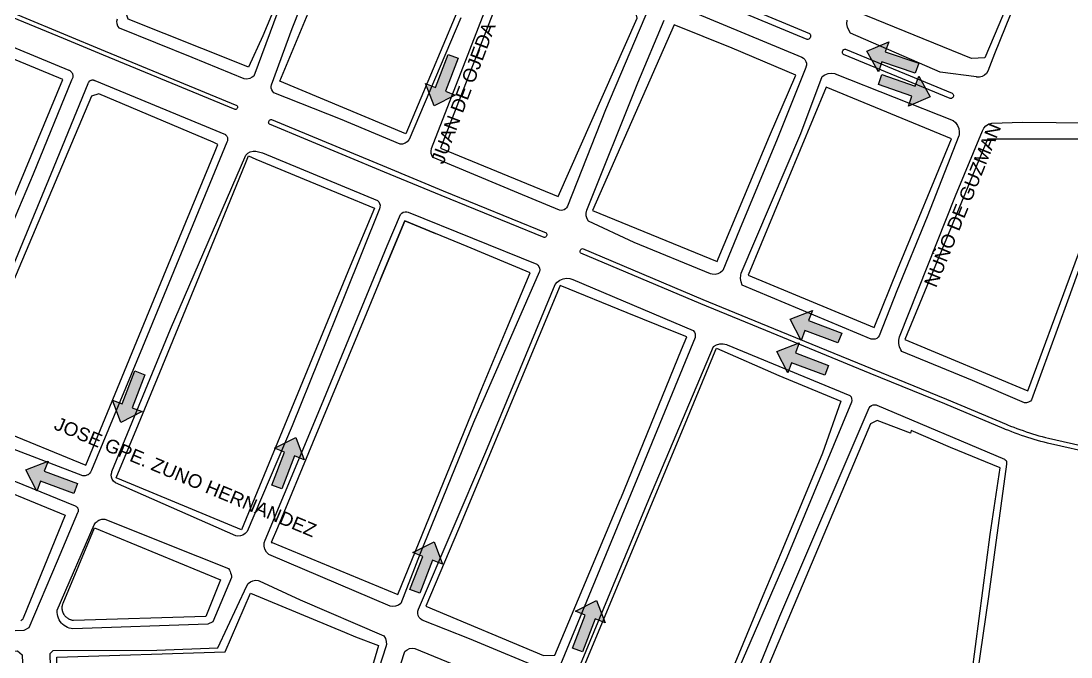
# Model space of a CAD drawing. Header units: metres. Extents: x 668617 to 675126, y 2286318 to 2293677.
# Drawn here: x 674039.1 to 674427, y 2290813.5 to 2291048.4 of the extents above; entities that cross this region are included whole.
import ezdxf

# ---------------------------------------------------------------- set-up
doc = ezdxf.new("R2010")
doc.units = ezdxf.units.M
doc.header["$MEASUREMENT"] = 0
for name, color, linetype in [('0_SENTIDO-VIAL', 30, 'Continuous'), ('DMTG-BANQUETA', 252, 'Continuous'), ('DMTG-CAMELLON', 252, 'Continuous'), ('DMTG-MANZANA', 253, 'Continuous'), ('DMTG-NOM-CALLES', 251, 'Continuous'), ('DMTG-TRAZA-BASE', 7, 'Continuous'), ('DMTG_SECCIONES_VIALES', 250, 'Continuous')]:
    doc.layers.add(name, color=color, linetype=linetype)
doc.styles.get("Standard").update_dxf_attribs({"font": 'arial.ttf'})

# ---------------------------------------------------------------- blocks, each defined once
blk = doc.blocks.new('traza_base_proyecto')
at = {"layer": '0_SENTIDO-VIAL'}
for points in [[(2812.69, -1622.19), (2800.34, -1617.94), (2799.06, -1621.64), (2794.79, -1613.96), (2802.89, -1610.52), (2801.61, -1614.23), (2813.97, -1618.48)], [(2643.77, -1616.61), (2639.07, -1628.81), (2642.73, -1630.21), (2634.89, -1634.2), (2631.75, -1625.99), (2635.41, -1627.4), (2640.11, -1615.2)], [(2800.33, -1622.65), (2812.69, -1626.9), (2813.97, -1623.19), (2818.23, -1630.88), (2810.14, -1634.31), (2811.41, -1630.61), (2799.06, -1626.36)], [(2784.12, -1721.81), (2771.89, -1717.2), (2770.5, -1720.87), (2766.46, -1713.06), (2774.65, -1709.86), (2773.27, -1713.53), (2785.5, -1718.14)], [(2779.23, -1733.74), (2767, -1729.12), (2765.62, -1732.79), (2761.58, -1724.98), (2769.77, -1721.79), (2768.38, -1725.46), (2780.61, -1730.07)], [(2528.06, -1733.55), (2523.37, -1745.75), (2527.03, -1747.16), (2519.19, -1751.14), (2516.05, -1742.93), (2519.71, -1744.34), (2524.4, -1732.14)], [(2574.94, -1774.3), (2579.64, -1762.1), (2575.98, -1760.7), (2583.82, -1756.71), (2586.96, -1764.92), (2583.3, -1763.51), (2578.6, -1775.71)], [(2501.75, -1777.45), (2489.52, -1772.84), (2488.14, -1776.51), (2484.1, -1768.7), (2492.29, -1765.5), (2490.9, -1769.17), (2503.13, -1773.78)], [(2626, -1812.87), (2630.69, -1800.67), (2627.04, -1799.26), (2634.87, -1795.28), (2638.01, -1803.49), (2634.35, -1802.08), (2629.66, -1814.28)], [(2686.09, -1834.52), (2690.78, -1822.32), (2687.13, -1820.91), (2694.96, -1816.93), (2698.1, -1825.14), (2694.44, -1823.73), (2689.75, -1835.93)]]:
    blk.add_hatch(color=256, dxfattribs=at).paths.add_polyline_path(points)
for points in [[(2812.69, -1622.19), (2800.34, -1617.94), (2799.06, -1621.64), (2794.79, -1613.96), (2802.89, -1610.52), (2801.61, -1614.23), (2813.97, -1618.48)], [(2643.77, -1616.61), (2639.07, -1628.81), (2642.73, -1630.21), (2634.89, -1634.2), (2631.75, -1625.99), (2635.41, -1627.4), (2640.11, -1615.2)], [(2800.33, -1622.65), (2812.69, -1626.9), (2813.97, -1623.19), (2818.23, -1630.88), (2810.14, -1634.31), (2811.41, -1630.61), (2799.06, -1626.36)], [(2784.12, -1721.81), (2771.89, -1717.2), (2770.5, -1720.87), (2766.46, -1713.06), (2774.65, -1709.86), (2773.27, -1713.53), (2785.5, -1718.14)], [(2779.23, -1733.74), (2767, -1729.12), (2765.62, -1732.79), (2761.58, -1724.98), (2769.77, -1721.79), (2768.38, -1725.46), (2780.61, -1730.07)], [(2528.06, -1733.55), (2523.37, -1745.75), (2527.03, -1747.16), (2519.19, -1751.14), (2516.05, -1742.93), (2519.71, -1744.34), (2524.4, -1732.14)], [(2574.94, -1774.3), (2579.64, -1762.1), (2575.98, -1760.7), (2583.82, -1756.71), (2586.96, -1764.92), (2583.3, -1763.51), (2578.6, -1775.71)], [(2501.75, -1777.45), (2489.52, -1772.84), (2488.14, -1776.51), (2484.1, -1768.7), (2492.29, -1765.5), (2490.9, -1769.17), (2503.13, -1773.78)], [(2626, -1812.87), (2630.69, -1800.67), (2627.04, -1799.26), (2634.87, -1795.28), (2638.01, -1803.49), (2634.35, -1802.08), (2629.66, -1814.28)], [(2686.09, -1834.52), (2690.78, -1822.32), (2687.13, -1820.91), (2694.96, -1816.93), (2698.1, -1825.14), (2694.44, -1823.73), (2689.75, -1835.93)]]:
    blk.add_lwpolyline(points, close=True, dxfattribs=at)
at = {"layer": 'DMTG-BANQUETA', "linetype": 'Continuous', "lineweight": 25}
for points in [[(2577.2, -1599.35, 0), (2568.32, -1623.21, 0), (2567.75, -1623.67, 0), (2566.8, -1624.12, 0), (2565.76, -1624.33, 0), (2564.72, -1624.25, 0), (2545.49, -1616.31, 0), (2518.63, -1605.54, 0), (2518.62, -1605.52, 0), (2518.1, -1604.75, 0), (2517.79, -1603.87, 0), (2517.74, -1602.94, 0), (2517.91, -1602.02, 0)], [(2861.71, -1566.23, 0), (2841.94, -1615.02, 0), (2839.51, -1621.37, 0), (2839, -1622.21, 0), (2838.26, -1622.9, 0), (2837.39, -1623.37, 0), (2836.42, -1623.58, 0), (2835.42, -1623.56, 0), (2835.36, -1623.54, 0), (2821.87, -1621.75, 0), (2788.78, -1607.35, 0), (2788.07, -1606.31, 0), (2787.61, -1605.12, 0), (2787.4, -1603.87, 0), (2787.48, -1602.6, 0)], [(2644.77, -1601.73, 0), (2625.72, -1646.62, 0), (2625.6, -1646.81, 0), (2624.97, -1647.5, 0), (2624.17, -1648.02, 0), (2623.27, -1648.31, 0), (2622.34, -1648.35, 0), (2600.37, -1639.08, 0), (2575.75, -1629.37, 0), (2575.27, -1628.9, 0), (2574.94, -1628.35, 0), (2574.75, -1627.71, 0), (2574.74, -1627.06, 0), (2574.89, -1626.42, 0), (2582.51, -1605.62, 0), (2603.76, -1551.81, 0)], [(2457.08, -1603.25, 0), (2499.93, -1621.04, 0), (2500.04, -1621.08, 0), (2500.27, -1621.19, 0), (2500.49, -1621.33, 0), (2500.7, -1621.49, 0), (2500.88, -1621.68, 0), (2501.04, -1621.88, 0), (2501.18, -1622.1, 0), (2501.25, -1622.24, 0), (2501.35, -1622.49, 0), (2501.41, -1622.74, 0), (2501.45, -1622.99, 0), (2501.46, -1623.25, 0), (2501.44, -1623.51, 0), (2501.4, -1623.77, 0), (2501.32, -1624.02, 0), (2501.22, -1624.26, 0), (2501.09, -1624.48, 0), (2500.93, -1624.69, 0), (2486.81, -1659.48, 0), (2463.66, -1713.85, 0)], [(2714.5, -1597.33, 0), (2698.17, -1635.73, 0), (2684.17, -1671.21, 0), (2684.14, -1671.29, 0), (2683.88, -1671.83, 0), (2683.49, -1672.29, 0), (2682.99, -1672.62, 0), (2682.41, -1672.81, 0), (2681.82, -1672.85, 0), (2681.23, -1672.73, 0), (2666.07, -1666.46, 0), (2634.51, -1653.25, 0), (2634.2, -1652.75, 0), (2633.87, -1651.87, 0), (2633.77, -1650.94, 0), (2633.92, -1650, 0), (2648.09, -1613.46, 0), (2660.94, -1580.44, 0)], [(2728.59, -1598.75, 0), (2770.72, -1616.27, 0), (2771.36, -1616.63, 0), (2771.87, -1617.15, 0), (2772.25, -1617.77, 0), (2772.45, -1618.46, 0), (2772.46, -1619.19, 0), (2772.27, -1619.9, 0), (2772.23, -1620, 0), (2761.64, -1646.48, 0), (2747.78, -1679.98, 0), (2741.6, -1695.06, 0), (2740.77, -1695.79, 0), (2739.78, -1696.27, 0), (2738.71, -1696.5, 0), (2737.61, -1696.44, 0), (2737, -1696.27, 0), (2708.84, -1684.75, 0), (2692, -1676.81, 0), (2691.45, -1675.92, 0), (2691.11, -1674.9, 0), (2691.09, -1673.85, 0), (2691.32, -1672.81, 0), (2691.35, -1672.73, 0), (2710.13, -1625.75, 0), (2719.89, -1602.54, 0)], [(2466.62, -1724.05, 0), (2493.37, -1659.29, 0), (2507.13, -1625.9, 0), (2507.15, -1625.78, 0), (2507.22, -1625.6, 0), (2507.31, -1625.44, 0), (2507.41, -1625.29, 0), (2507.53, -1625.15, 0), (2507.66, -1625.02, 0), (2507.81, -1624.91, 0), (2507.96, -1624.81, 0), (2508, -1624.79, 0), (2508.17, -1624.72, 0), (2508.35, -1624.67, 0), (2508.53, -1624.64, 0), (2508.71, -1624.63, 0), (2508.9, -1624.64, 0), (2509.08, -1624.67, 0), (2509.26, -1624.72, 0), (2509.43, -1624.79, 0), (2509.59, -1624.87, 0), (2557.83, -1644.84, 0), (2557.84, -1644.86, 0), (2558.02, -1645.03, 0), (2558.18, -1645.23, 0), (2558.32, -1645.44, 0), (2558.43, -1645.67, 0), (2558.52, -1645.9, 0), (2558.58, -1646.15, 0), (2558.58, -1646.2, 0), (2558.61, -1646.45, 0), (2558.61, -1646.7, 0), (2558.58, -1646.95, 0), (2558.52, -1647.19, 0), (2558.43, -1647.43, 0), (2558.32, -1647.66, 0), (2527.16, -1723.35, 0), (2508.29, -1768.8, 0), (2508.22, -1769.01, 0), (2508.1, -1769.3, 0), (2507.95, -1769.58, 0), (2507.77, -1769.84, 0), (2507.56, -1770.08, 0), (2507.32, -1770.29, 0), (2507.07, -1770.48, 0), (2506.94, -1770.55, 0), (2506.66, -1770.69, 0), (2506.36, -1770.8, 0), (2506.05, -1770.87, 0), (2505.74, -1770.91, 0), (2505.42, -1770.92, 0), (2505.1, -1770.88, 0), (2477.5, -1760.24, 0)], [(2890.15, -1647.75, 0), (2868.98, -1706.33, 0), (2855.65, -1742.83, 0), (2855.22, -1743.25, 0), (2854.53, -1743.65, 0), (2853.78, -1743.87, 0), (2853, -1743.88, 0), (2833.84, -1735.71, 0), (2807.73, -1724.9, 0), (2807.37, -1724.37, 0), (2806.86, -1723.23, 0), (2806.6, -1722.02, 0), (2806.62, -1720.77, 0), (2806.91, -1719.54, 0), (2827.57, -1667.4, 0), (2837.47, -1643.4, 0), (2837.97, -1642.46, 0), (2838.78, -1641.58, 0), (2839.79, -1640.92, 0), (2840.95, -1640.56, 0), (2852.33, -1640.19, 0), (2889.66, -1640.65, 0)], [(2678.13, -1843.71, 0), (2647.97, -1831.04, 0), (2630.53, -1824.19, 0), (2629.88, -1823.75, 0), (2629.36, -1823.17, 0), (2629, -1822.46, 0), (2628.84, -1821.69, 0), (2628.88, -1820.9, 0), (2629.12, -1820.17, 0), (2654, -1762, 0), (2674.57, -1712.44, 0), (2679.6, -1700.25, 0), (2680.4, -1699.29, 0), (2681.42, -1698.56, 0), (2682.6, -1698.08, 0), (2683.84, -1697.92, 0), (2685.09, -1698.04, 0), (2686.11, -1698.38, 0), (2730.66, -1717.25, 0), (2731.07, -1717.77, 0), (2731.33, -1718.37, 0), (2731.41, -1719, 0), (2731.34, -1719.65, 0), (2731.32, -1719.73, 0), (2710.71, -1770.15, 0), (2680.75, -1842.65, 0)], [(2687.47, -1844.19, 0), (2714.25, -1779.65, 0), (2738.12, -1723.06, 0), (2739.22, -1722.46, 0), (2740.42, -1722.13, 0), (2741.69, -1722.1, 0), (2742.9, -1722.37, 0), (2743.16, -1722.48, 0), (2788.54, -1741.17, 0), (2788.94, -1741.73, 0), (2789.16, -1742.37, 0), (2789.22, -1743.04, 0), (2789.1, -1743.71, 0), (2765.25, -1801.21, 0), (2745.88, -1845.81, 0)], [(2743.97, -1868.56, 0), (2762.64, -1822.75, 0), (2795.69, -1745.71, 0), (2796.07, -1745.23, 0), (2796.54, -1744.88, 0), (2797.1, -1744.67, 0), (2797.71, -1744.6, 0), (2798.29, -1744.69, 0), (2798.52, -1744.77, 0), (2845.62, -1764.69, 0), (2845.95, -1764.94, 0), (2846.21, -1765.25, 0), (2846.37, -1765.63, 0), (2846.44, -1766.04, 0), (2846.38, -1766.46, 0), (2846.35, -1766.58, 0), (2839.72, -1815.42, 0), (2830.29, -1880.75, 0)], [(2457.52, -1763.8, 0), (2502.28, -1781.96, 0), (2502.32, -1781.98, 0), (2502.51, -1782.06, 0), (2502.68, -1782.16, 0), (2502.84, -1782.28, 0), (2502.98, -1782.42, 0), (2503.1, -1782.57, 0), (2503.21, -1782.74, 0), (2503.3, -1782.91, 0), (2503.31, -1782.98, 0), (2503.38, -1783.17, 0), (2503.42, -1783.36, 0), (2503.44, -1783.56, 0), (2503.43, -1783.75, 0), (2503.4, -1783.95, 0), (2503.35, -1784.14, 0), (2503.29, -1784.32, 0), (2503.2, -1784.5, 0), (2495.62, -1802.45, 0), (2485.14, -1827.04, 0), (2483.29, -1827.99, 0), (2444.73, -1829.5, 0)], [(2494.3, -1884.64, 0), (2493.11, -1836.54, 0), (2494.18, -1835.37, 0), (2532.53, -1835.31, 0), (2554.96, -1834.48, 0), (2565.7, -1811.48, 0), (2566.27, -1810.67, 0), (2567.03, -1810.04, 0), (2567.94, -1809.63, 0), (2568.9, -1809.48, 0), (2569.88, -1809.56, 0), (2570.32, -1809.69, 0), (2585.39, -1816.67, 0), (2616.33, -1830.04, 0), (2616.91, -1830.98, 0), (2617.25, -1832.04, 0), (2617.28, -1833.15, 0), (2617.09, -1834.1, 0), (2609.51, -1857.37, 0)], [(2615.83, -1861.23, 0), (2624.09, -1835.79, 0), (2624.16, -1835.71, 0), (2624.94, -1835.12, 0), (2625.82, -1834.73, 0), (2626.79, -1834.6, 0), (2627.75, -1834.73, 0), (2653.87, -1845.35, 0)], [(2395.13, -1838.78, 0), (2452.03, -1836.73, 0), (2480.94, -1835.54, 0), (2482.77, -1837.07, 0), (2484.69, -1885.16, 0)]]:
    blk.add_polyline3d(points, dxfattribs=at)
for points in [[(2797.85, -1720.37, 0), (2797.22, -1720.46, 0), (2796.58, -1720.4, 0), (2796.44, -1720.35, 0), (2748.75, -1700.42, 0), (2748.32, -1699.25, 0), (2748.13, -1698.04, 0), (2748.19, -1696.81, 0), (2748.35, -1696.04, 0), (2770.37, -1644.44, 0), (2778.26, -1623.4, 0), (2779.29, -1622.73, 0), (2780.47, -1622.29, 0), (2781.7, -1622.15, 0), (2782.92, -1622.29, 0), (2783.12, -1622.33, 0), (2826.71, -1639.58, 0), (2827.6, -1640.42, 0), (2828.28, -1641.46, 0), (2828.73, -1642.6, 0), (2828.92, -1643.83, 0), (2828.86, -1645.06, 0), (2828.82, -1645.27, 0), (2817.12, -1675.17, 0), (2805.84, -1702.58, 0), (2799.32, -1719.19, 0), (2798.94, -1719.71, 0), (2798.44, -1720.12, 0)], [(2563.34, -1793.06, 0), (2562.34, -1793.12, 0), (2561.66, -1793, 0), (2517.22, -1773.46, 0), (2516.52, -1772.9, 0), (2516.02, -1772.17, 0), (2515.73, -1771.35, 0), (2515.64, -1770.46, 0), (2515.8, -1769.6, 0), (2515.9, -1769.31, 0), (2537.5, -1716.65, 0), (2565.4, -1652.48, 0), (2566.12, -1651.73, 0), (2567, -1651.21, 0), (2568, -1650.94, 0), (2569.02, -1650.92, 0), (2569.52, -1651.02, 0), (2571.5, -1651.62, 0), (2614, -1669.12, 0), (2614.47, -1669.63, 0), (2614.78, -1670.25, 0), (2614.94, -1670.94, 0), (2614.9, -1671.63, 0), (2614.73, -1672.23, 0), (2601.9, -1704.15, 0), (2582.46, -1752.37, 0), (2565.81, -1791.48, 0), (2565.14, -1792.21, 0), (2564.29, -1792.77, 0)], [(2620.7, -1819.04, 0), (2619.62, -1819.15, 0), (2618.72, -1819.04, 0), (2573.79, -1800, 0), (2572.97, -1799.1, 0), (2572.39, -1798.02, 0), (2572.12, -1796.83, 0), (2572.17, -1795.6, 0), (2572.44, -1794.69, 0), (2593.36, -1744.73, 0), (2617.62, -1685.92, 0), (2622.45, -1674.29, 0), (2622.94, -1673.81, 0), (2623.53, -1673.48, 0), (2624.2, -1673.31, 0), (2624.87, -1673.33, 0), (2625.37, -1673.46, 0), (2672.82, -1692.65, 0), (2673.29, -1693.04, 0), (2673.65, -1693.56, 0), (2673.87, -1694.13, 0), (2673.92, -1694.75, 0), (2673.83, -1695.37, 0), (2673.72, -1695.65, 0), (2649.52, -1751.15, 0), (2629.78, -1799.58, 0), (2622.58, -1818, 0), (2621.71, -1818.65, 0)], [(2551.27, -1825.74, 0), (2501.47, -1827.41, 0), (2500.77, -1827.32, 0), (2500.09, -1827.15, 0), (2499.42, -1826.9, 0), (2498.79, -1826.57, 0), (2498.2, -1826.18, 0), (2497.66, -1825.73, 0), (2497.21, -1825.26, 0), (2496.77, -1824.7, 0), (2496.4, -1824.09, 0), (2496.11, -1823.45, 0), (2495.88, -1822.78, 0), (2495.74, -1822.08, 0), (2495.67, -1821.38, 0), (2495.68, -1820.67, 0), (2495.69, -1820.52, 0), (2509.34, -1788.99, 0), (2509.55, -1788.62, 0), (2509.79, -1788.29, 0), (2510.07, -1787.98, 0), (2510.38, -1787.7, 0), (2510.64, -1787.51, 0), (2511, -1787.3, 0), (2511.38, -1787.13, 0), (2511.77, -1787.01, 0), (2512.19, -1786.93, 0), (2512.6, -1786.9, 0), (2513.02, -1786.91, 0), (2513.26, -1786.94, 0), (2547.46, -1800.57, 0), (2558.9, -1805.12, 0), (2559.26, -1805.68, 0), (2559.56, -1806.28, 0), (2559.72, -1806.7, 0), (2559.91, -1807.34, 0), (2560.02, -1808, 0), (2560.05, -1808.47, 0), (2553.11, -1824.8, 0)]]:
    blk.add_polyline3d(points, close=True, dxfattribs=at)
at = {"layer": 'DMTG-CAMELLON', "linetype": 'Continuous', "lineweight": 25}
for points in [[(2467.03, -1594.65, 0), (2513.34, -1614, 0), (2562.02, -1634.06, 0), (2562.16, -1634.25, 0), (2562.26, -1634.44, 0), (2562.29, -1634.67, 0), (2562.27, -1634.9, 0), (2562.2, -1635.1, 0), (2562.07, -1635.29, 0), (2561.89, -1635.44, 0), (2561.7, -1635.52, 0), (2561.47, -1635.56, 0), (2561.4, -1635.56, 0), (2512.72, -1615.5, 0), (2498, -1609.39, 0), (2451.23, -1589.95, 0)], [(2917.37, -1771.4, 0), (2861.48, -1758.81, 0), (2860.27, -1758.5, 0), (2859.08, -1758.17, 0), (2857.87, -1757.83, 0), (2856.66, -1757.48, 0), (2855.48, -1757.1, 0), (2854.28, -1756.73, 0), (2853.1, -1756.33, 0), (2851.9, -1755.94, 0), (2850.74, -1755.52, 0), (2849.55, -1755.08, 0), (2848.39, -1754.65, 0), (2847.23, -1754.19, 0), (2846.07, -1753.71, 0), (2845.55, -1753.5, 0), (2823.56, -1744.25, 0), (2796, -1733.06, 0), (2759.54, -1718.1, 0), (2733.51, -1707.4, 0), (2689.08, -1688.62, 0), (2689, -1688.54, 0), (2688.88, -1688.29, 0), (2688.84, -1688.02, 0), (2688.85, -1687.75, 0), (2688.94, -1687.5, 0), (2689.09, -1687.29, 0), (2689.28, -1687.1, 0), (2689.52, -1686.98, 0), (2689.79, -1686.94, 0), (2734.23, -1705.71, 0), (2760.25, -1716.4, 0), (2796.7, -1731.37, 0), (2824.26, -1742.54, 0), (2846.26, -1751.81, 0), (2846.76, -1752.02, 0), (2847.9, -1752.48, 0), (2849.05, -1752.92, 0), (2850.21, -1753.35, 0), (2851.35, -1753.79, 0), (2852.51, -1754.19, 0), (2853.69, -1754.6, 0), (2854.85, -1754.98, 0), (2856.02, -1755.35, 0), (2857.2, -1755.71, 0), (2858.37, -1756.06, 0), (2859.56, -1756.4, 0), (2860.75, -1756.71, 0), (2861.92, -1757.02, 0), (2917.76, -1769.6, 0)]]:
    blk.add_polyline3d(points, dxfattribs=at)
for points in [[(2773.03, -1609.67, 0), (2772.74, -1609.71, 0), (2728.58, -1591.23, 0), (2728.45, -1591, 0), (2728.34, -1590.65, 0), (2728.33, -1590.29, 0), (2728.4, -1589.92, 0), (2728.59, -1589.6, 0), (2728.84, -1589.33, 0), (2729.14, -1589.15, 0), (2729.49, -1589.04, 0), (2773.65, -1607.5, 0), (2773.86, -1607.77, 0), (2773.98, -1608.1, 0), (2774.01, -1608.42, 0), (2773.97, -1608.77, 0), (2773.84, -1609.08, 0), (2773.62, -1609.33, 0), (2773.35, -1609.54, 0)], [(2825.52, -1631.54, 0), (2825.51, -1631.54, 0), (2786.1, -1615.21, 0), (2785.91, -1614.96, 0), (2785.79, -1614.69, 0), (2785.75, -1614.4, 0), (2785.79, -1614.1, 0), (2785.91, -1613.83, 0), (2786.1, -1613.58, 0), (2786.34, -1613.4, 0), (2786.61, -1613.29, 0), (2786.9, -1613.25, 0), (2826.33, -1629.58, 0), (2826.52, -1629.79, 0), (2826.67, -1630.02, 0), (2826.75, -1630.31, 0), (2826.75, -1630.58, 0), (2826.67, -1630.87, 0), (2826.53, -1631.12, 0), (2826.34, -1631.31, 0), (2826.09, -1631.46, 0), (2825.82, -1631.54, 0)], [(2675.75, -1682.79, 0), (2675.57, -1682.85, 0), (2637.55, -1667.37, 0), (2616.58, -1658.67, 0), (2574.11, -1641.04, 0), (2574.02, -1640.94, 0), (2573.88, -1640.73, 0), (2573.79, -1640.48, 0), (2573.77, -1640.23, 0), (2573.83, -1639.96, 0), (2573.95, -1639.73, 0), (2574.12, -1639.54, 0), (2574.33, -1639.38, 0), (2574.58, -1639.31, 0), (2574.84, -1639.29, 0), (2617.29, -1656.92, 0), (2638.27, -1665.63, 0), (2676.34, -1681.08, 0), (2676.48, -1681.35, 0), (2676.53, -1681.65, 0), (2676.51, -1681.94, 0), (2676.41, -1682.23, 0), (2676.25, -1682.48, 0), (2676.02, -1682.67, 0)]]:
    blk.add_polyline3d(points, close=True, dxfattribs=at)
at = {"layer": 'DMTG-MANZANA', "linetype": 'Continuous', "lineweight": 25}
for points in [[(2584.04, -1547.17, 0), (2595.27, -1551.55, 0), (2587.23, -1570.92, 0), (2571.67, -1608.41, 0), (2566.35, -1619.94, 0), (2562.41, -1618.37, 0), (2521.93, -1602.24, 0), (2520.84, -1599.29, 0), (2549.27, -1532.24, 0)], [(2584.04, -1547.17, 0), (2595.27, -1551.55, 0), (2587.23, -1570.92, 0), (2571.67, -1608.41, 0), (2566.35, -1619.94, 0), (2562.41, -1618.37, 0), (2521.93, -1602.24, 0), (2520.84, -1599.29, 0), (2549.27, -1532.24, 0)], [(2818.96, -1531.4, 0), (2821.13, -1530.74, 0), (2860.66, -1546.89, 0), (2860, -1565.21, 0), (2838.43, -1616.47, 0), (2833.43, -1616.67, 0), (2791.03, -1599.51, 0)], [(2818.96, -1531.4, 0), (2821.13, -1530.74, 0), (2860.66, -1546.89, 0), (2860, -1565.21, 0), (2838.43, -1616.47, 0), (2833.43, -1616.67, 0), (2791.03, -1599.51, 0)], [(2389.68, -1621.04, 0), (2392.15, -1708.1, 0), (2393.56, -1746.89, 0), (2395.34, -1747.98, 0), (2447.48, -1746.33, 0), (2463.78, -1707.19, 0), (2479.17, -1669.27, 0), (2497.69, -1624.5, 0), (2399.16, -1583.66, 0), (2399.05, -1583.62, 0), (2388.14, -1579.18, 0), (2387.84, -1579.12, 0), (2389.23, -1610.68, 0)], [(2389.68, -1621.04, 0), (2392.15, -1708.1, 0), (2393.56, -1746.89, 0), (2395.34, -1747.98, 0), (2447.48, -1746.33, 0), (2463.78, -1707.19, 0), (2479.17, -1669.27, 0), (2497.69, -1624.5, 0), (2399.16, -1583.66, 0), (2399.05, -1583.62, 0), (2388.14, -1579.18, 0), (2387.84, -1579.12, 0), (2389.23, -1610.68, 0)], [(2680.75, -1667.71, 0), (2709.91, -1601.79, 0), (2709.02, -1598.27, 0), (2666.62, -1580.92, 0), (2663.55, -1582.26, 0), (2637.26, -1649.83, 0)], [(2680.75, -1667.71, 0), (2709.91, -1601.79, 0), (2709.02, -1598.27, 0), (2666.62, -1580.92, 0), (2663.55, -1582.26, 0), (2637.26, -1649.83, 0)], [(2739.51, -1691.69, 0), (2739.91, -1690.73, 0), (2758.85, -1645.44, 0), (2768.54, -1622.84, 0), (2745.06, -1612.96, 0), (2723.54, -1604.26, 0), (2693.44, -1672.86, 0)], [(2739.51, -1691.69, 0), (2739.91, -1690.73, 0), (2758.85, -1645.44, 0), (2768.54, -1622.84, 0), (2745.06, -1612.96, 0), (2723.54, -1604.26, 0), (2693.44, -1672.86, 0)], [(2806.25, -1694.46, 0), (2826.1, -1646.44, 0), (2779.8, -1627.36, 0), (2750.91, -1696.77, 0), (2797.45, -1716.04, 0)], [(2806.25, -1694.46, 0), (2826.1, -1646.44, 0), (2779.8, -1627.36, 0), (2750.91, -1696.77, 0), (2797.45, -1716.04, 0)], [(2473.78, -1753.69, 0), (2506.19, -1766.95, 0), (2538.56, -1688.46, 0), (2553.96, -1651, 0), (2555.06, -1648.45, 0), (2553.28, -1647.69, 0), (2511.04, -1629.73, 0), (2508.3, -1630.59, 0), (2477.75, -1702.93, 0), (2459.03, -1747.49, 0), (2472.89, -1753.36, 0)], [(2473.78, -1753.69, 0), (2506.19, -1766.95, 0), (2538.56, -1688.46, 0), (2553.96, -1651, 0), (2555.06, -1648.45, 0), (2553.28, -1647.69, 0), (2511.04, -1629.73, 0), (2508.3, -1630.59, 0), (2477.75, -1702.93, 0), (2459.03, -1747.49, 0), (2472.89, -1753.36, 0)], [(2808.84, -1720.47, 0), (2854.32, -1739.45, 0), (2885.08, -1656.29, 0), (2887.8, -1648.24, 0), (2886.68, -1646.48, 0), (2839.38, -1646.51, 0)], [(2808.84, -1720.47, 0), (2854.32, -1739.45, 0), (2885.08, -1656.29, 0), (2887.8, -1648.24, 0), (2886.68, -1646.48, 0), (2839.38, -1646.51, 0)], [(2588.99, -1662.12, 0), (2612.92, -1672.04, 0), (2603.89, -1693.46, 0), (2563.72, -1790.88, 0), (2519.54, -1772.52, 0), (2517.46, -1771.65, 0), (2525.67, -1751.81, 0), (2533.57, -1732.72, 0), (2548.21, -1697, 0), (2565.37, -1655.11, 0), (2566.37, -1652.67, 0), (2569.08, -1653.88, 0)], [(2588.99, -1662.12, 0), (2612.92, -1672.04, 0), (2603.89, -1693.46, 0), (2563.72, -1790.88, 0), (2519.54, -1772.52, 0), (2517.46, -1771.65, 0), (2525.67, -1751.81, 0), (2533.57, -1732.72, 0), (2548.21, -1697, 0), (2565.37, -1655.11, 0), (2566.37, -1652.67, 0), (2569.08, -1653.88, 0)], [(2661.77, -1716.42, 0), (2670.35, -1695.86, 0), (2647.09, -1686.22, 0), (2635.46, -1681.39, 0), (2624.12, -1676.69, 0), (2615.16, -1698.27, 0), (2609.96, -1710.79, 0), (2590.01, -1758.8, 0), (2577.01, -1790.07, 0), (2574.73, -1795.56, 0), (2575.06, -1795.56, 0), (2589.31, -1801.44, 0), (2621.47, -1814.73, 0), (2652.5, -1738.63, 0)], [(2661.77, -1716.42, 0), (2670.35, -1695.86, 0), (2647.09, -1686.22, 0), (2635.46, -1681.39, 0), (2624.12, -1676.69, 0), (2615.16, -1698.27, 0), (2609.96, -1710.79, 0), (2590.01, -1758.8, 0), (2577.01, -1790.07, 0), (2574.73, -1795.56, 0), (2575.06, -1795.56, 0), (2589.31, -1801.44, 0), (2621.47, -1814.73, 0), (2652.5, -1738.63, 0)], [(2681.52, -1700.61, 0), (2643.94, -1790.6, 0), (2631.89, -1819.02, 0), (2675.28, -1837.24, 0), (2679.46, -1837.12, 0), (2703.8, -1779.37, 0), (2703.86, -1779.21, 0), (2726.31, -1724.22, 0), (2728.25, -1719.6, 0), (2723.54, -1717.69, 0), (2706.27, -1710.67, 0)], [(2681.52, -1700.61, 0), (2643.94, -1790.6, 0), (2631.89, -1819.02, 0), (2675.28, -1837.24, 0), (2679.46, -1837.12, 0), (2703.8, -1779.37, 0), (2703.86, -1779.21, 0), (2726.31, -1724.22, 0), (2728.25, -1719.6, 0), (2723.54, -1717.69, 0), (2706.27, -1710.67, 0)], [(2785.15, -1743.29, 0), (2778.36, -1762.47, 0), (2763.18, -1799.19, 0), (2756.4, -1815.21, 0), (2736.5, -1863.12, 0), (2690.62, -1843.46, 0), (2690.13, -1841.76, 0), (2728.52, -1749.62, 0), (2738.77, -1724.78, 0), (2739.26, -1723.76, 0), (2762.25, -1733.8, 0)], [(2785.15, -1743.29, 0), (2778.36, -1762.47, 0), (2763.18, -1799.19, 0), (2756.4, -1815.21, 0), (2736.5, -1863.12, 0), (2690.62, -1843.46, 0), (2690.13, -1841.76, 0), (2728.52, -1749.62, 0), (2738.77, -1724.78, 0), (2739.26, -1723.76, 0), (2762.25, -1733.8, 0)], [(2749.24, -1868.19, 0), (2779.17, -1880.69, 0), (2802.46, -1890.01, 0), (2804.37, -1890.89, 0), (2827.57, -1891.55, 0), (2827.85, -1881.63, 0), (2829.01, -1880.6, 0), (2832.19, -1854.67, 0), (2840.29, -1792.55, 0), (2844.04, -1767.99, 0), (2825.75, -1760.41, 0), (2811.21, -1754.19, 0), (2810.91, -1755.12, 0), (2798.66, -1750.4, 0), (2796.11, -1751.69, 0), (2781.22, -1787.01, 0), (2760.89, -1835.22, 0), (2748.08, -1865.47, 0)], [(2749.24, -1868.19, 0), (2779.17, -1880.69, 0), (2802.46, -1890.01, 0), (2804.37, -1890.89, 0), (2827.57, -1891.55, 0), (2827.85, -1881.63, 0), (2829.01, -1880.6, 0), (2832.19, -1854.67, 0), (2840.29, -1792.55, 0), (2844.04, -1767.99, 0), (2825.75, -1760.41, 0), (2811.21, -1754.19, 0), (2810.91, -1755.12, 0), (2798.66, -1750.4, 0), (2796.11, -1751.69, 0), (2781.22, -1787.01, 0), (2760.89, -1835.22, 0), (2748.08, -1865.47, 0)], [(2555.96, -1809.35, 0), (2550.53, -1822.89, 0), (2501.66, -1824.34, 0), (2501.47, -1824.31, 0), (2501.27, -1824.27, 0), (2501.08, -1824.23, 0), (2500.89, -1824.18, 0), (2500.71, -1824.12, 0), (2500.52, -1824.06, 0), (2500.34, -1823.98, 0), (2500.16, -1823.9, 0), (2499.99, -1823.82, 0), (2499.81, -1823.72, 0), (2499.65, -1823.62, 0), (2499.49, -1823.51, 0), (2499.33, -1823.39, 0), (2499.17, -1823.27, 0), (2499.03, -1823.14, 0), (2498.89, -1823, 0), (2498.75, -1822.86, 0), (2498.62, -1822.72, 0), (2498.49, -1822.56, 0), (2498.38, -1822.41, 0), (2498.26, -1822.25, 0), (2498.16, -1822.08, 0), (2498.06, -1821.91, 0), (2497.97, -1821.74, 0), (2497.89, -1821.56, 0), (2497.82, -1821.38, 0), (2497.75, -1821.19, 0), (2497.69, -1821.01, 0), (2497.64, -1820.82, 0), (2497.59, -1820.63, 0), (2497.56, -1820.43, 0), (2497.53, -1820.24, 0), (2497.51, -1820.04, 0), (2497.5, -1819.85, 0), (2497.49, -1819.65, 0), (2497.5, -1819.46, 0), (2497.51, -1819.26, 0), (2497.53, -1819.07, 0), (2497.56, -1818.87, 0), (2497.6, -1818.68, 0), (2497.64, -1818.49, 0), (2497.7, -1818.3, 0), (2497.76, -1818.11, 0), (2497.82, -1817.93, 0), (2509.42, -1790.09, 0)], [(2555.96, -1809.35, 0), (2550.53, -1822.89, 0), (2501.66, -1824.34, 0), (2501.47, -1824.31, 0), (2501.27, -1824.27, 0), (2501.08, -1824.23, 0), (2500.89, -1824.18, 0), (2500.71, -1824.12, 0), (2500.52, -1824.06, 0), (2500.34, -1823.98, 0), (2500.16, -1823.9, 0), (2499.99, -1823.82, 0), (2499.81, -1823.72, 0), (2499.65, -1823.62, 0), (2499.49, -1823.51, 0), (2499.33, -1823.39, 0), (2499.17, -1823.27, 0), (2499.03, -1823.14, 0), (2498.89, -1823, 0), (2498.75, -1822.86, 0), (2498.62, -1822.72, 0), (2498.49, -1822.56, 0), (2498.38, -1822.41, 0), (2498.26, -1822.25, 0), (2498.16, -1822.08, 0), (2498.06, -1821.91, 0), (2497.97, -1821.74, 0), (2497.89, -1821.56, 0), (2497.82, -1821.38, 0), (2497.75, -1821.19, 0), (2497.69, -1821.01, 0), (2497.64, -1820.82, 0), (2497.59, -1820.63, 0), (2497.56, -1820.43, 0), (2497.53, -1820.24, 0), (2497.51, -1820.04, 0), (2497.5, -1819.85, 0), (2497.49, -1819.65, 0), (2497.5, -1819.46, 0), (2497.51, -1819.26, 0), (2497.53, -1819.07, 0), (2497.56, -1818.87, 0), (2497.6, -1818.68, 0), (2497.64, -1818.49, 0), (2497.7, -1818.3, 0), (2497.76, -1818.11, 0), (2497.82, -1817.93, 0), (2509.42, -1790.09, 0)], [(2496.56, -1884.46, 0), (2495.54, -1837.86, 0), (2557.77, -1835.93, 0), (2567.1, -1814.26, 0), (2601.86, -1828.69, 0), (2605.82, -1830.32, 0), (2614.35, -1833.58, 0), (2609.02, -1851.49, 0), (2608.6, -1852.7, 0), (2597.91, -1885.6, 0), (2564.97, -1884.47, 0), (2537.76, -1883.63, 0), (2525.51, -1883.2, 0)], [(2496.56, -1884.46, 0), (2495.54, -1837.86, 0), (2557.77, -1835.93, 0), (2567.1, -1814.26, 0), (2601.86, -1828.69, 0), (2605.82, -1830.32, 0), (2614.35, -1833.58, 0), (2609.02, -1851.49, 0), (2608.6, -1852.7, 0), (2597.91, -1885.6, 0), (2564.97, -1884.47, 0), (2537.76, -1883.63, 0), (2525.51, -1883.2, 0)]]:
    blk.add_polyline3d(points, close=True, dxfattribs=at)
for points in [[(2651.79, -1579.41, 0), (2624.51, -1644.58, 0), (2577.88, -1625.06, 0), (2586.52, -1604.39, 0), (2600.14, -1571.8, 0)], [(2651.79, -1579.41, 0), (2624.51, -1644.58, 0), (2577.88, -1625.06, 0), (2586.52, -1604.39, 0), (2600.14, -1571.8, 0)], [(2586.52, -1604.39, 0), (2600.14, -1571.8, 0), (2606.79, -1556.04, 0), (2612.34, -1558.29, 0), (2648.89, -1573.1, 0)], [(2548.21, -1697, 0), (2565.37, -1655.11, 0), (2566.37, -1652.67, 0), (2569.08, -1653.88, 0), (2588.99, -1662.12, 0), (2612.92, -1672.04, 0), (2603.89, -1693.46, 0)], [(2615.16, -1698.27, 0), (2624.12, -1676.69, 0), (2635.46, -1681.39, 0)], [(2661.77, -1716.42, 0), (2670.35, -1695.86, 0), (2647.09, -1686.22, 0)], [(2703.86, -1779.21, 0), (2726.31, -1724.22, 0), (2728.25, -1719.6, 0), (2723.54, -1717.69, 0), (2706.27, -1710.67, 0)], [(2738.79, -1724.73, 0), (2739.26, -1723.76, 0), (2762.25, -1733.8, 0), (2785.15, -1743.29, 0)], [(2590.01, -1758.8, 0), (2577.01, -1790.07, 0), (2574.73, -1795.56, 0), (2575.06, -1795.56, 0), (2589.31, -1801.44, 0)], [(2463.19, -1770.87, 0), (2498.6, -1785.37, 0), (2483.11, -1823.51, 0), (2483.02, -1823.65, 0), (2482.93, -1823.78, 0), (2482.83, -1823.9, 0), (2482.73, -1824.03, 0), (2482.62, -1824.14, 0), (2482.51, -1824.25, 0), (2482.39, -1824.36, 0), (2482.26, -1824.46, 0)], [(2463.19, -1770.87, 0), (2498.6, -1785.37, 0), (2483.11, -1823.51, 0), (2483.02, -1823.65, 0), (2482.93, -1823.78, 0), (2482.83, -1823.9, 0), (2482.73, -1824.03, 0), (2482.62, -1824.14, 0), (2482.51, -1824.25, 0), (2482.39, -1824.36, 0), (2482.26, -1824.46, 0)]]:
    blk.add_polyline3d(points, dxfattribs=at)
at = {"layer": 'DMTG-NOM-CALLES'}
for s, rotation, p in [('JUAN DE OJEDA', 69.3583, (2638.35, -1656.09)), ('NUÑO DE GUZMAN', 67.9883, (2820.38, -1701.68)), ('JOSE GPE. ZUNO HERNANDEZ', 337.2922, (2494.1, -1753.54))]:
    blk.add_text(s, height=5, rotation=rotation, dxfattribs=at).set_placement(p)

msp = doc.modelspace()

# ---------------------------------------------------------------- linework, layer by layer
at = {"layer": 'DMTG_SECCIONES_VIALES', "color": 6}
msp.add_circle((673067.74788, 2291619.20218), 2058.07959, dxfattribs=at)

# ---------------------------------------------------------------- block references
at = {"layer": 'DMTG-TRAZA-BASE'}
msp.add_blockref('traza_base_proyecto', (671556.78644, 2292651.27973), dxfattribs=at)

doc.saveas('drawing.dxf')
